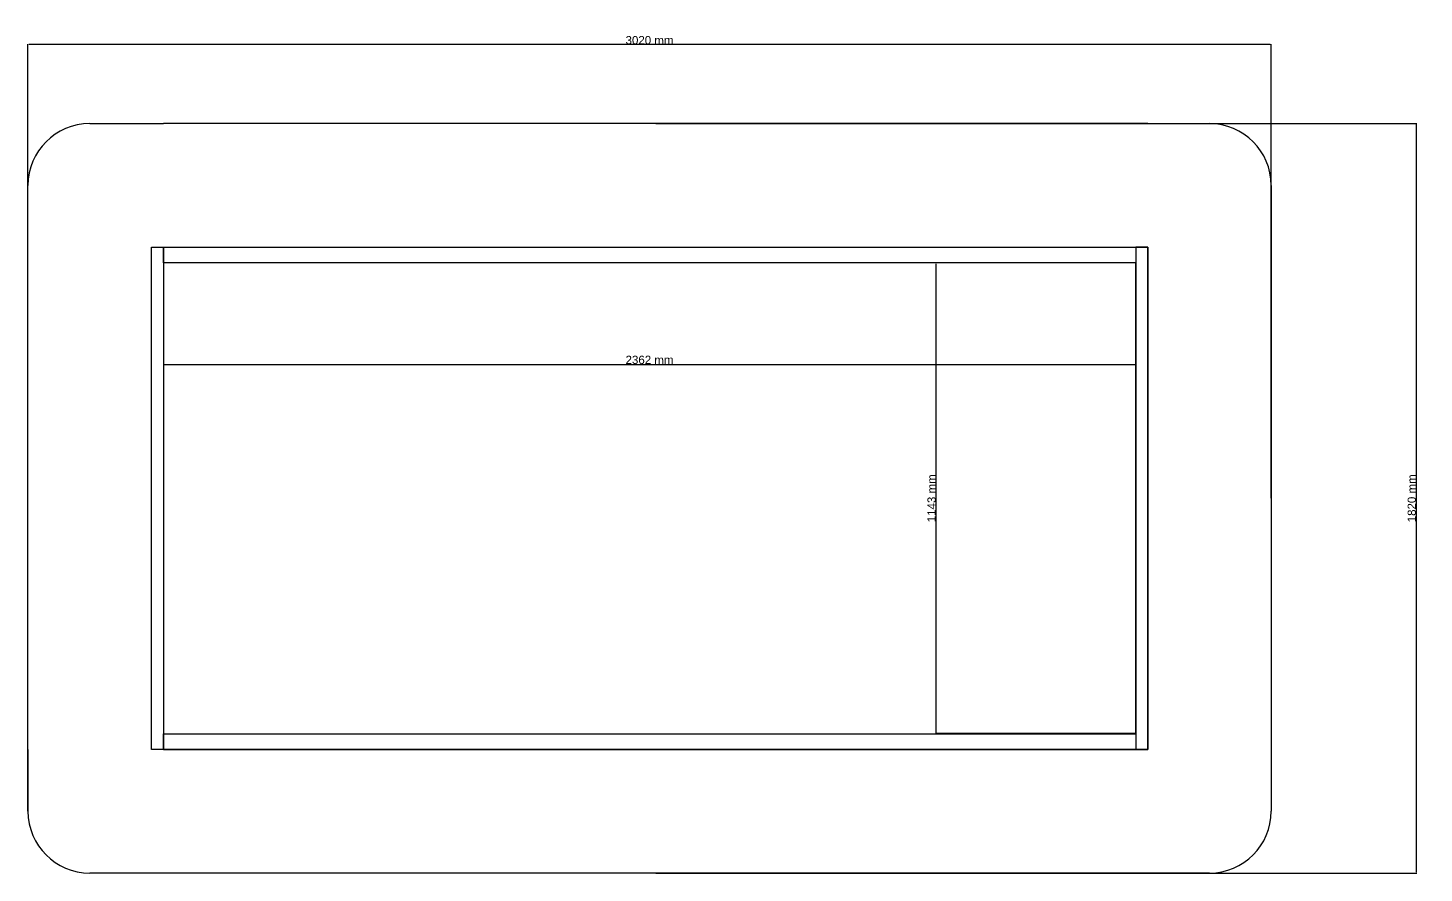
# Model space of a CAD drawing. Header units: millimetres. Extents: x -2408 to 21512, y -16072 to 7561.
# Drawn here: x 7171 to 10562, y 1347 to 3399 of the extents above; entities that cross this region are included whole.
import ezdxf

# ---------------------------------------------------------------- set-up
doc = ezdxf.new("R2010")
doc.units = ezdxf.units.MM
doc.styles.get("Standard").update_dxf_attribs({"font": 'arial.ttf'})
doc.dimstyles.new('Copy of ISO-25', dxfattribs={"dimtxt": 20, "dimasz": 2.5, "dimexe": 1.252, "dimexo": 0.625, "dimtad": 1, "dimdsep": 46, "dimtxsty": 'Standard', "dimcen": 2.5, "dimclrd": 2, "dimclre": 2, "dimclrt": 1, "dimadec": 0, "dimazin": 0, "dimtfac": 1, "dimtmove": 0, "dimatfit": 3, "dimfxl": 1, "dimarcsym": 0})

# ---------------------------------------------------------------- blocks, each defined once
blk = doc.blocks.new('*D8')
at = {"color": 2, "lineweight": -2, "transparency": 16777216}
for p, q in [((7500, 2827.4), (7500, 2580.6)), ((9862, 2827.4), (9862, 2580.6)), ((7502.5, 2581.8), (9859.5, 2581.8))]:
    blk.add_line(p, q, dxfattribs=at)
at = {"color": 2, "transparency": 16777216}
for points in [[(7502.5, 2582.2), (7502.5, 2581.4), (7500, 2581.8)], [(9859.5, 2582.2), (9859.5, 2581.4), (9862, 2581.8)]]:
    blk.add_solid(points, dxfattribs=at)
at = {"layer": 'Defpoints', "color": 0, "transparency": 16777216}
for p in [(7500, 2828.1), (9862, 2828.1), (9862, 2581.8)]:
    blk.add_point(p, dxfattribs=at)
at = {"color": 1, "transparency": 16777216, "insert": (8681, 2592.7), "char_height": 20, "attachment_point": 5}
blk.add_mtext('2362 mm', dxfattribs=at)
blk = doc.blocks.new('*D9')
at = {"color": 2, "lineweight": -2, "transparency": 16777216}
for p, q in [((9861.4, 2828.1), (9375.8, 2828.1)), ((9377, 1687.6), (9377, 2825.6)), ((9861.4, 1685.1), (9375.8, 1685.1))]:
    blk.add_line(p, q, dxfattribs=at)
at = {"color": 2, "transparency": 16777216}
for points in [[(9376.6, 2825.6), (9377.4, 2825.6), (9377, 2828.1)], [(9376.6, 1687.6), (9377.4, 1687.6), (9377, 1685.1)]]:
    blk.add_solid(points, dxfattribs=at)
at = {"layer": 'Defpoints', "color": 0, "transparency": 16777216}
for p in [(9377, 2828.1), (9862, 2828.1), (9862, 1685.1)]:
    blk.add_point(p, dxfattribs=at)
at = {"color": 1, "transparency": 16777216, "insert": (9366.2, 2256.6), "char_height": 20, "attachment_point": 5, "rotation": 90}
blk.add_mtext('1143 mm', dxfattribs=at)
blk = doc.blocks.new('*D10')
at = {"color": 2, "lineweight": -2, "transparency": 16777216}
for p, q in [((8696.1, 3166.6), (10544.7, 3166.6)), ((10543.4, 3164.1), (10543.4, 1349.1)), ((8696.1, 1346.6), (10544.7, 1346.6))]:
    blk.add_line(p, q, dxfattribs=at)
at = {"color": 2, "transparency": 16777216}
for points in [[(10543, 3164.1), (10543.9, 3164.1), (10543.4, 3166.6)], [(10543, 1349.1), (10543.9, 1349.1), (10543.4, 1346.6)]]:
    blk.add_solid(points, dxfattribs=at)
at = {"layer": 'Defpoints', "color": 0, "transparency": 16777216}
for p in [(8695.5, 3166.6), (8695.5, 1346.6), (10543.4, 1346.6)]:
    blk.add_point(p, dxfattribs=at)
at = {"color": 1, "transparency": 16777216, "insert": (10532.6, 2256.6), "char_height": 20, "attachment_point": 5, "rotation": 90}
blk.add_mtext('1820 mm', dxfattribs=at)
blk = doc.blocks.new('*D11')
at = {"color": 2, "lineweight": -2, "transparency": 16777216}
for p, q in [((7171, 2257.2), (7171, 3359.4)), ((10188.5, 3358.2), (7173.5, 3358.2)), ((10191, 2257.2), (10191, 3359.4))]:
    blk.add_line(p, q, dxfattribs=at)
at = {"color": 2, "transparency": 16777216}
for points in [[(7173.5, 3358.6), (7173.5, 3357.7), (7171, 3358.2)], [(10188.5, 3358.6), (10188.5, 3357.7), (10191, 3358.2)]]:
    blk.add_solid(points, dxfattribs=at)
at = {"layer": 'Defpoints', "color": 0, "transparency": 16777216}
for p in [(7171, 3358.2), (7171, 2256.6), (10191, 2256.6)]:
    blk.add_point(p, dxfattribs=at)
at = {"color": 1, "transparency": 16777216, "insert": (8681, 3369), "char_height": 20, "attachment_point": 5}
blk.add_mtext('3020 mm', dxfattribs=at)

msp = doc.modelspace()

# ---------------------------------------------------------------- linework, layer by layer
for p, q in [((7171.022, 2866.569), (7171.022, 3016.569)), ((10191.022, 2866.569), (10191.022, 3016.569)), ((7171.022, 1646.569), (7171.022, 1496.569)), ((10191.022, 1646.569), (10191.022, 1496.569))]:
    msp.add_line(p, q)
for points in [[(7321.022, 3166.569), (7500.022, 3166.569)], [(9891.022, 3166.569), (7500.022, 3166.569)], [(9891.022, 3166.569), (10041.022, 3166.569)], [(7171.022, 1496.569), (7171.022, 3016.569)], [(10191.022, 3016.569), (10191.022, 1496.569)], [(7471.022, 2866.569), (9891.022, 2866.569), (9891.022, 1646.569), (7471.022, 1646.569), (7471.022, 2866.569)], [(7500.022, 2866.569), (9891.022, 2866.569)], [(7500.022, 2866.569), (7500.022, 1646.569)], [(9891.022, 1646.569), (9891.022, 2866.569)], [(7500.022, 1685.069), (9862.022, 1685.069), (9862.022, 2828.069), (7500.022, 2828.069), (7500.022, 1685.069)], [(7500.022, 1646.569), (9891.022, 1646.569)], [(7500.022, 1346.569), (7321.022, 1346.569)], [(9891.022, 1346.569), (7500.022, 1346.569)], [(10041.022, 1346.569), (9891.022, 1346.569)]]:
    msp.add_lwpolyline(points)
for points in [[(7471.022, 2866.569), (7500.022, 2866.569), (7500.022, 1646.569), (7471.022, 1646.569)], [(7500.022, 2866.569), (9862.022, 2866.569), (9862.022, 2828.069), (7500.022, 2828.069)], [(9891.022, 2866.569), (9862.022, 2866.569), (9862.022, 1646.569), (9891.022, 1646.569)], [(9862.022, 1646.569), (7500.022, 1646.569), (7500.022, 1685.069), (9862.022, 1685.069)]]:
    msp.add_lwpolyline(points, close=True)
for centre, start, end in [((7321.022, 3016.569), 90, 180), ((10041.022, 3016.569), 0, 90), ((7321.022, 1496.569), 180, 270), ((10041.022, 1496.569), 270, 0)]:
    msp.add_arc(centre, 150, start, end)

# ---------------------------------------------------------------- dimensions: what is measured, and where the dimension line sits
for base, p1, p2, picture, middle in [((7171.022, 3358.16), (10191.022, 2256.569), (7171.022, 2256.569), '*D11', (8681.022, 3369.003)), ((9862.022, 2581.823), (7500.022, 2828.069), (9862.022, 2828.069), '*D8', (8681.022, 2592.666))]:
    dim = msp.add_linear_dim(base=base, p1=p1, p2=p2, dimstyle='Copy of ISO-25', override={"dimpost": ' mm'})
    dim.commit()
    dim.dimension.update_dxf_attribs({"geometry": picture, "text_midpoint": middle})
for base, p1, p2, picture, middle in [((10543.44, 1346.569), (8695.522, 3166.569), (8695.522, 1346.569), '*D10', (10532.604, 2256.569)), ((9377.016, 2828.069), (9862.022, 1685.069), (9862.022, 2828.069), '*D9', (9366.172, 2256.569))]:
    dim = msp.add_linear_dim(base=base, p1=p1, p2=p2, angle=90, dimstyle='Copy of ISO-25', override={"dimpost": ' mm'})
    dim.commit()
    dim.dimension.update_dxf_attribs({"geometry": picture, "text_midpoint": middle})

doc.saveas('drawing.dxf')
